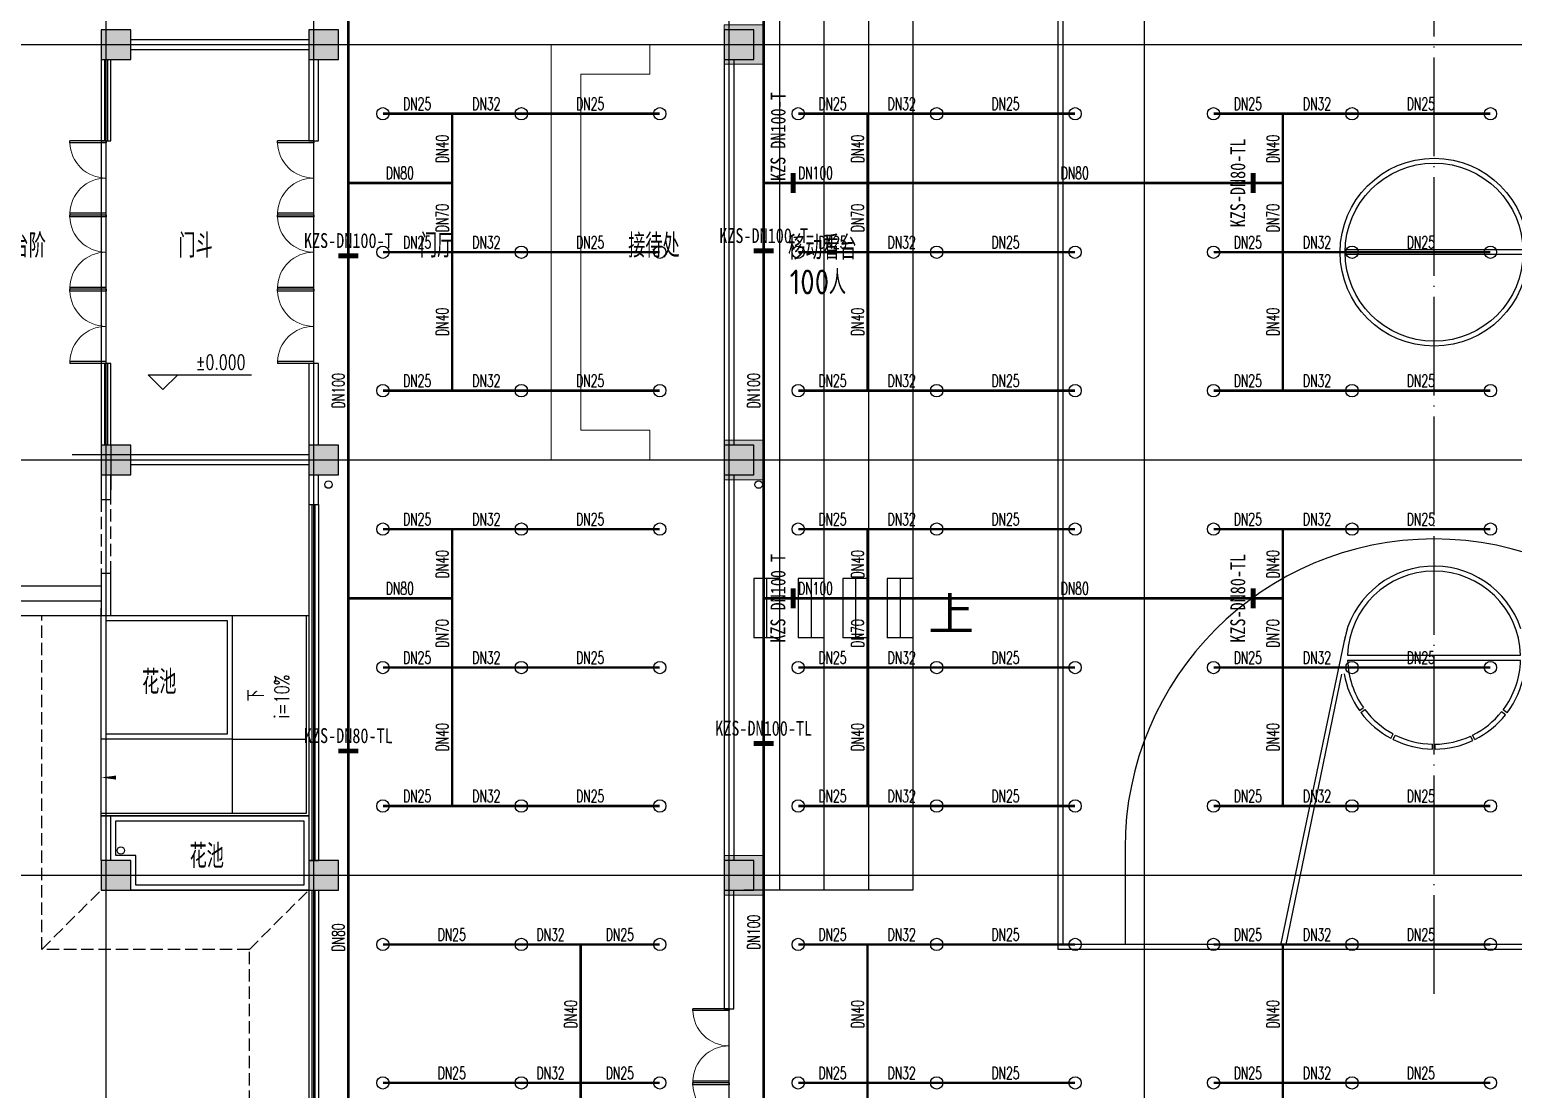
# Model space of a CAD drawing. Extents: x 817814 to 953178, y -139555 to 106956.
# Drawn here: x 860349 to 890356, y -118500 to -97071 of the extents above; entities that cross this region are included whole.
import ezdxf
from ezdxf.enums import TextEntityAlignment as Align

# ---------------------------------------------------------------- set-up
doc = ezdxf.new("R2010")
doc.units = 0
doc.header["$LTSCALE"] = 1000
doc.header["$MEASUREMENT"] = 0
for name, pattern in [('__DASH', [0.35, 0.25, -0.1]), ('DASH', [0.35, 0.25, -0.1]), ('DOTE', [2.42, 2, -0.2, 0.02, -0.2])]:
    doc.linetypes.add(name, pattern=pattern)
doc.layers.add('15101', color=5, linetype='Continuous', lineweight=18)
doc.layers.add('E3-家具', color=8, linetype='Continuous', lineweight=5)
for name, color, linetype in [('A-DOOR-HOLE', 161, 'Continuous'), ('A-Roof-Drng', 8, 'Continuous'), ('A-WALL-CURT', 111, 'Continuous'), ('A2-看线', 8, 'Continuous'), ('COLUMN', 2, 'Continuous'), ('DIM_ELEV', 3, 'Continuous'), ('DIM_SYMB', 3, 'Continuous'), ('DOOR_FIRE', 4, 'Continuous'), ('DOTE', 8, 'Continuous'), ('E2-楼梯、坡道', 5, 'Continuous'), ('HJ(环境-单体)', 135, 'Continuous'), ('P-SPRN-IDEN', 4, 'Continuous'), ('P-SPRN-NAZL', 3, 'Continuous'), ('P-SPRN-PIPE', 6, 'Continuous'), ('PUB_HATCH', 8, 'Continuous'), ('PUB_TEXT', 7, 'Continuous'), ('WALL', 2, 'Continuous'), ('WINDOW', 4, 'Continuous'), ('体育设施', 7, 'Continuous'), ('抗震支吊架', 2, 'Continuous'), ('散水', 151, '__DASH')]:
    doc.layers.add(name, color=color, linetype=linetype)
doc.layers.add('建筑底图', color=6, linetype='Continuous', plot=False)
doc.styles.add('_TCH_DIM', font='SIMPLEX', dxfattribs={"bigfont": 'GBCBIG'})
doc.styles.add('_TWT_PIPEDN', font='simplex.shx', dxfattribs={"width": 0.8, "height": 3.5, "bigfont": 'gbcbig.shx'})
doc.styles.add('kzcad', font='', dxfattribs={"width": 0.8})
doc.styles.get("Standard").update_dxf_attribs({"font": 'GBENOR', "bigfont": 'GBCBIG'})
doc.styles.add('黑体', font='')
doc.styles.get('kzcad').set_extended_font_data('SimSun')
doc.styles.get('黑体').set_extended_font_data('SimHei')

# ---------------------------------------------------------------- blocks, each defined once
blk = doc.blocks.new('zhuzi')
at = {"layer": '15101'}
h = blk.add_hatch(color=256, dxfattribs=at)
h.dxf.hatch_style = 1
h.paths.add_polyline_path([(50957, 5262), (51657, 5262), (51657, 5962), (50957, 5962)])
h.paths.add_polyline_path([(42757, 5162), (43557, 5162), (43557, 5962), (42757, 5962)])
h.paths.add_polyline_path([(34407, 5262), (35107, 5262), (35107, 5962), (34407, 5962)])
h.paths.add_polyline_path([(26007, 5262), (26707, 5262), (26707, 5962), (26007, 5962)])
h.paths.add_polyline_path([(17857, 5162), (18657, 5162), (18657, 5962), (17857, 5962)])
h.paths.add_polyline_path([(59457, 2362), (60057, 2362), (60057, 2962), (59457, 2962)])
h.paths.add_polyline_path([(51057, 2362), (51657, 2362), (51657, 2962), (51057, 2962)])
h.paths.add_polyline_path([(17857, 2362), (18457, 2362), (18457, 2962), (17857, 2962)])
h.paths.add_polyline_path([(9457, 2362), (10057, 2362), (10057, 2962), (9457, 2962)])
h.paths.add_polyline_path([(59457, -2838), (60057, -2838), (60057, -2238), (59457, -2238)])
h.paths.add_polyline_path([(50957, -2888), (51657, -2888), (51657, -2188), (50957, -2188)])
h.paths.add_polyline_path([(42757, -2938), (43557, -2938), (43557, -2138), (42757, -2138)])
h.paths.add_polyline_path([(17857, -2938), (18657, -2938), (18657, -2138), (17857, -2138)])
h.paths.add_polyline_path([(9457, -2838), (10057, -2838), (10057, -2238), (9457, -2238)])
h.paths.add_polyline_path([(59457, -11238), (60057, -11238), (60057, -10638), (59457, -10638)])
h.paths.add_polyline_path([(50957, -11288), (51657, -11288), (51657, -10588), (50957, -10588)])
h.paths.add_polyline_path([(42757, -11338), (43557, -11338), (43557, -10538), (42757, -10538)])
h.paths.add_polyline_path([(17857, -11338), (18657, -11338), (18657, -10538), (17857, -10538)])
h.paths.add_polyline_path([(9457, -11238), (10057, -11238), (10057, -10638), (9457, -10638)])
h.paths.add_polyline_path([(5257, -11238), (5857, -11238), (5857, -10638), (5257, -10638)])
h.paths.add_polyline_path([(59457, -19638), (60057, -19638), (60057, -19038), (59457, -19038)])
h.paths.add_polyline_path([(50957, -19688), (51657, -19688), (51657, -18988), (50957, -18988)])
h.paths.add_polyline_path([(42757, -19738), (43557, -19738), (43557, -18938), (42757, -18938)])
h.paths.add_polyline_path([(17857, -19738), (18657, -19738), (18657, -18938), (17857, -18938)])
h.paths.add_polyline_path([(9457, -19638), (10057, -19638), (10057, -19038), (9457, -19038)])
h.paths.add_polyline_path([(5257, -19638), (5857, -19638), (5857, -19038), (5257, -19038)])
h.paths.add_polyline_path([(59457, -28038), (60057, -28038), (60057, -27438), (59457, -27438)])
h.paths.add_polyline_path([(50957, -28088), (51657, -28088), (51657, -27388), (50957, -27388)])
h.paths.add_polyline_path([(42757, -28138), (43557, -28138), (43557, -27338), (42757, -27338)])
h.paths.add_polyline_path([(17857, -28138), (18657, -28138), (18657, -27338), (17857, -27338)])
h.paths.add_polyline_path([(9457, -28038), (10057, -28038), (10057, -27438), (9457, -27438)])
h.paths.add_polyline_path([(5257, -28038), (5857, -28038), (5857, -27438), (5257, -27438)])
h.paths.add_polyline_path([(59457, -36438), (60057, -36438), (60057, -35838), (59457, -35838)])
h.paths.add_polyline_path([(50957, -36488), (51657, -36488), (51657, -35788), (50957, -35788)])
h.paths.add_polyline_path([(42757, -36538), (43557, -36538), (43557, -35738), (42757, -35738)])
h.paths.add_polyline_path([(17857, -36538), (18657, -36538), (18657, -35738), (17857, -35738)])
h.paths.add_polyline_path([(9457, -36438), (10057, -36438), (10057, -35838), (9457, -35838)])
h.paths.add_polyline_path([(5257, -36438), (5857, -36438), (5857, -35838), (5257, -35838)])
h.paths.add_polyline_path([(59457, -44838), (60057, -44838), (60057, -44238), (59457, -44238)])
h.paths.add_polyline_path([(50957, -44888), (51657, -44888), (51657, -44188), (50957, -44188)])
h.paths.add_polyline_path([(42757, -44938), (43557, -44938), (43557, -44138), (42757, -44138)])
h.paths.add_polyline_path([(17857, -44938), (18657, -44938), (18657, -44138), (17857, -44138)])
h.paths.add_polyline_path([(9457, -44838), (10057, -44838), (10057, -44238), (9457, -44238)])
h.paths.add_polyline_path([(59457, -50038), (60057, -50038), (60057, -49438), (59457, -49438)])
h.paths.add_polyline_path([(51057, -50038), (51657, -50038), (51657, -49438), (51057, -49438)])
h.paths.add_polyline_path([(17857, -50038), (18457, -50038), (18457, -49438), (17857, -49438)])
h.paths.add_polyline_path([(9457, -50038), (10057, -50038), (10057, -49438), (9457, -49438)])
h.paths.add_polyline_path([(50957, -53038), (51657, -53038), (51657, -52338), (50957, -52338)])
h.paths.add_polyline_path([(42757, -53038), (43557, -53038), (43557, -52238), (42757, -52238)])
h.paths.add_polyline_path([(34407, -53038), (35107, -53038), (35107, -52338), (34407, -52338)])
h.paths.add_polyline_path([(26007, -53038), (26707, -53038), (26707, -52338), (26007, -52338)])
h.paths.add_polyline_path([(17857, -53038), (18657, -53038), (18657, -52238), (17857, -52238)])
at = {"layer": '15101', "linetype": 'Continuous'}
for points in [[(5257, -19638), (5857, -19638), (5857, -19038), (5257, -19038)], [(9457, -19638), (10057, -19638), (10057, -19038), (9457, -19038)], [(9457, -19638), (10057, -19638), (10057, -19038), (9457, -19038)], [(17857, -19738), (18657, -19738), (18657, -18938), (17857, -18938)], [(5257, -28038), (5857, -28038), (5857, -27438), (5257, -27438)], [(9457, -28038), (10057, -28038), (10057, -27438), (9457, -27438)], [(9457, -28038), (10057, -28038), (10057, -27438), (9457, -27438)], [(17857, -28138), (18657, -28138), (18657, -27338), (17857, -27338)], [(5257, -36438), (5857, -36438), (5857, -35838), (5257, -35838)], [(9457, -36438), (10057, -36438), (10057, -35838), (9457, -35838)], [(9457, -36438), (10057, -36438), (10057, -35838), (9457, -35838)], [(17857, -36538), (18657, -36538), (18657, -35738), (17857, -35738)]]:
    blk.add_lwpolyline(points, close=True, dxfattribs=at)
blk = doc.blocks.new('A$Cd0cbd1ce')
at = {"layer": '体育设施', "color": 0, "linetype": 'DOTE'}
blk.add_line((7600, 0), (7600, 30000), dxfattribs=at)
at = {"layer": '体育设施', "color": 0}
for p, q in [((100, 29000), (15100, 29000)), ((100, 1000), (100, 29000)), ((1350, 27050), (1350, 29000)), ((5801, 22767), (4502, 28980)), ((5730, 23537), (4600, 29000)), ((9399, 22767), (10698, 28980)), ((9470, 23537), (10600, 29000)), ((13850, 27050), (13850, 29000)), ((15100, 29000), (15100, 1000)), ((7570, 25050), (7570, 24950)), ((7620, 25050), (7620, 24950)), ((6727, 24832), (6774, 24743)), ((6772, 24854), (6815, 24764)), ((8381, 24878), (8334, 24788)), ((8426, 24856), (8380, 24767)), ((6119, 24309), (6199, 24249)), ((9046, 24354), (8966, 24293)), ((9077, 24315), (8997, 24254)), ((9077, 24315), (8997, 24254)), ((6089, 24269), (6169, 24208)), ((5851, 23250), (9349, 23250)), ((5851, 23150), (9349, 23150)), ((9400, 15050), (5802, 15050)), ((9400, 14950), (5802, 14950)), ((5801, 7233), (4502, 1020)), ((9399, 7233), (10698, 1020)), ((5851, 6850), (9349, 6850)), ((5851, 6750), (9349, 6750)), ((5730, 6463), (4600, 1000)), ((9470, 6463), (10600, 1000)), ((6089, 5731), (6169, 5792)), ((6119, 5691), (6199, 5751)), ((9046, 5646), (8966, 5707)), ((9077, 5685), (8997, 5746)), ((6727, 5168), (6774, 5257)), ((6772, 5146), (6815, 5236)), ((8381, 5122), (8334, 5212)), ((8426, 5144), (8380, 5233)), ((7570, 4950), (7570, 5050)), ((7620, 4950), (7620, 5050)), ((1350, 2950), (1350, 1000)), ((13850, 2950), (13850, 1000)), ((15100, 1000), (100, 1000))]:
    blk.add_line(p, q, dxfattribs=at)
blk.add_lwpolyline([(15200, 29100), (15200, 900), (0, 900), (0, 29100)], close=True, dxfattribs=at)
for radius in [1900, 1800]:
    blk.add_circle((7600, 15000), radius, dxfattribs=at)
for centre, radius, start, end in [((7600, 27050), 6250, 180, 0), ((7600, 23200), 1850, 90.9183, 116.5905), ((7600, 23200), 1750, 90.9745, 116.6429), ((7600, 23200), 1850, 65.0429, 89.3697), ((7600, 23200), 1750, 65.1845, 89.3424), ((7600, 23200), 1850, 118.1392, 143.1811), ((7600, 23200), 1750, 118.1519, 143.172), ((7600, 23200), 1750, 38.6618, 63.5374), ((7600, 23200), 1850, 38.5966, 63.4942), ((7600, 23200), 1850, 10.2284, 37.0478), ((7600, 23200), 1850, 144.7298, 169.7716), ((7600, 23200), 1750, 144.8368, 178.4082), ((7600, 23200), 1750, 1.5918, 37.0247), ((7600, 23200), 1750, 181.5918, 358.4082), ((7599, 23198), 1849, 190.0502, 341.6686), ((7600, 2950), 6250, 0, 180), ((7599, 6802), 1849, 18.3314, 169.9498), ((7600, 6800), 1750, 1.5918, 178.4082), ((7600, 6800), 1750, 181.5918, 215.1632), ((7600, 6800), 1750, 322.9753, 358.4082), ((7600, 6800), 1850, 190.2284, 215.2702), ((7600, 6800), 1850, 322.9522, 349.7716), ((7600, 6800), 1750, 216.828, 241.8481), ((7600, 6800), 1750, 296.4626, 321.3382), ((7600, 6800), 1850, 216.8189, 241.8608), ((7600, 6800), 1850, 296.5058, 321.4034), ((7600, 6800), 1850, 243.4095, 269.0817), ((7600, 6800), 1750, 243.3571, 269.0255), ((7600, 6800), 1750, 270.6576, 294.8155), ((7600, 6800), 1850, 270.6303, 294.9571)]:
    blk.add_arc(centre, radius, start, end, dxfattribs=at)
blk = doc.blocks.new('_FZH')
blk.add_lwpolyline([(-0.5, -0.5), (0.5, -0.5), (0.5, 0.5), (-0.5, 0.5)], close=True)
at = {"layer": 'PUB_HATCH'}
blk.add_solid([(-0.5, -0.5), (0.5, -0.5), (-0.5, 0.5), (0.5, 0.5)], dxfattribs=at)
blk = doc.blocks.new('$DorLib2D$00000002')
for p, q in [((-0.5, 0), (-0.5, 0.4875)), ((-0.475, 0.4875), (-0.5, 0.4875)), ((-0.475, 0), (-0.475, 0.4875)), ((0.475, 0), (0.475, 0.4875)), ((0.475, 0.4875), (0.5, 0.4875)), ((0.5, 0), (0.5, 0.4875)), ((-0.5, 0), (-0.475, 0)), ((0.5, 0), (0.475, 0))]:
    blk.add_line(p, q)
at = {"lineweight": 13}
for centre, start, end in [((-0.4875, 0), 0, 88.53072), ((0.4875, 0), 91.46928, 180)]:
    blk.add_arc(centre, 0.4875, start, end, dxfattribs=at)
blk = doc.blocks.new('$TCHSYS$WIN2D')
for p, q in [((-0.5, 0.5), (0.5, 0.5)), ((-0.5, 0.5), (-0.5, -0.5)), ((0.5, 0.5), (0.5, -0.5)), ((0.5, 0.1667), (-0.5, 0.1667)), ((0.5, -0.1667), (-0.5, -0.1667)), ((-0.5, -0.5), (0.5, -0.5))]:
    blk.add_line(p, q)
blk = doc.blocks.new('xdzcdxcvf')
at = {"layer": 'A-DOOR-HOLE', "linetype": 'DASH'}
for p, q in [((517921.4, 79438.1), (517921.4, 77938.1)), ((518121.4, 77938.1), (518121.4, 79438.1))]:
    blk.add_line(p, q, dxfattribs=at)
at = {"layer": 'A-Roof-Drng'}
for centre in [(522521.4, 79737.7), (531221.4, 79737.6), (518321.4, 72337.7)]:
    blk.add_circle(centre, 75, dxfattribs=at)
at = {"layer": 'A-WALL-CURT'}
for p, q in [((517921.4, 88337.7), (517921.4, 86687.7)), ((517988.1, 88337.7), (517988.1, 86687.7)), ((518054.8, 88337.7), (518054.8, 86687.7)), ((518121.4, 86687.7), (518121.4, 88337.7)), ((517921.4, 86687.7), (518121.4, 86687.7)), ((518121.4, 82187.7), (517921.4, 82187.7)), ((517921.4, 82187.7), (517921.4, 80537.7)), ((517988.1, 82187.7), (517988.1, 80537.7)), ((518054.8, 82187.7), (518054.8, 80537.7)), ((518121.4, 80537.7), (518121.4, 82187.7))]:
    blk.add_line(p, q, dxfattribs=at)
at = {"layer": 'A2-看线'}
for p, q in [((531641.4, 97337.7), (531641.4, 71537.7)), ((532541.4, 97337.7), (532541.4, 71537.7)), ((533441.4, 97337.7), (533441.4, 71537.7)), ((534341.4, 97337.7), (534341.4, 71537.7)), ((520571.4, 77087.7), (522121.4, 77087.7)), ((518341.4, 73037.7), (521941.4, 73037.7)), ((518341.4, 71537.7), (521941.4, 71537.7)), ((518341.4, 71537.7), (522121.4, 71537.7))]:
    blk.add_line(p, q, dxfattribs=at)
blk.add_lwpolyline([(530741.4, 97337.7), (534341.4, 97337.7), (534341.4, 71537.7), (530921.4, 71537.7)], dxfattribs=at)
at = {"layer": 'DIM_ELEV'}
for p, q in [((519170.8, 81657.8), (518870.8, 81957.8)), ((518870.8, 81957.8), (520965.2, 81957.8)), ((519170.8, 81657.8), (519470.8, 81957.8))]:
    blk.add_line(p, q, dxfattribs=at)
at = {"layer": 'DIM_SYMB'}
for points in [[(521321.4, 77087.7, 0, 0, 0), (521321.4, 73812.7, 0, 0, 0), (517921.4, 73812.7, 0, 80, 0), (518221.4, 73812.7, 0, 0, 0)], [(534491.4, 77237.7, 0, 0, 0), (532734.7, 77237.7, 240, 0, 0), (531834.7, 77237.7, 0, 0, 0)]]:
    blk.add_lwpolyline(points, format="xyseb", dxfattribs=at)
at = {"layer": 'DOTE'}
for p, q in [((518021.4, 52467.1), (518021.4, 117010.8)), ((522221.4, 52467.1), (522221.4, 117010.8)), ((530621.4, 52467.1), (530621.4, 117010.8)), ((539021.4, 52467.1), (539021.4, 117010.8)), ((512626.4, 88637.7), (579032.5, 88637.7)), ((512626.4, 80237.7), (579032.5, 80237.7)), ((512626.4, 71837.7), (579032.5, 71837.7))]:
    blk.add_line(p, q, dxfattribs=at)
at = {"layer": 'E2-楼梯、坡道'}
for p, q in [((531641.4, 77837.7), (531121.4, 77837.7)), ((531121.4, 77837.7), (531121.4, 76637.7)), ((531381.4, 77837.7), (531381.4, 76637.7)), ((531641.4, 77837.7), (531641.4, 76637.7)), ((532541.4, 77837.7), (532021.4, 77837.7)), ((532021.4, 77837.7), (532021.4, 76637.7)), ((532281.4, 77837.7), (532281.4, 76637.7)), ((532541.4, 77837.7), (532541.4, 76637.7)), ((533441.4, 77837.7), (532921.4, 77837.7)), ((532921.4, 77837.7), (532921.4, 76637.7)), ((533181.4, 77837.7), (533181.4, 76637.7)), ((533441.4, 77837.7), (533441.4, 76637.7)), ((534341.4, 77837.7), (533821.4, 77837.7)), ((533821.4, 77837.7), (533821.4, 76637.7)), ((534081.4, 77837.7), (534081.4, 76637.7)), ((534341.4, 77837.7), (534341.4, 76637.7)), ((531641.4, 76637.7), (531121.4, 76637.7)), ((532541.4, 76637.7), (532021.4, 76637.7)), ((533441.4, 76637.7), (532921.4, 76637.7)), ((534341.4, 76637.7), (533821.4, 76637.7))]:
    blk.add_line(p, q, dxfattribs=at)
for points in [[(517921.4, 91787.7), (514141.4, 91787.7), (514141.4, 77087.7), (517921.4, 77087.7)], [(517921.4, 91487.7), (514441.4, 91487.7), (514441.4, 77387.7), (517921.4, 77387.7)], [(517921.4, 91187.7), (514741.4, 91187.7), (514741.4, 77687.7), (517921.4, 77687.7)], [(520571.4, 77087.7), (520571.4, 74587.7), (517921.4, 74587.7), (517921.4, 77237.7)], [(522071.4, 77087.7), (522071.4, 73087.7), (517921.4, 73087.7)], [(522121.4, 77087.7), (522121.4, 73037.7), (517921.4, 73037.7), (517921.4, 74587.7)], [(520571.4, 74587.7), (522071.4, 74587.7)], [(520571.4, 74587.7), (520571.4, 73087.7)]]:
    blk.add_lwpolyline(points, dxfattribs=at)
at = {"layer": 'E3-家具'}
blk.add_lwpolyline([(529021.4, 88637.7), (527021.4, 88637.7), (527021.4, 80237.7), (529021.4, 80237.7), (529021.4, 80837.7), (527621.4, 80837.7), (527621.4, 88037.7), (529021.4, 88037.7), (529021.4, 88637.7)], dxfattribs=at)
at = {"layer": 'HJ(环境-单体)', "linetype": 'Continuous'}
for points in [[(520571.4, 74587.7), (517921.4, 74587.7), (517921.4, 77087.7), (520571.4, 77087.7)], [(520471.4, 74687.7), (518021.4, 74687.7), (518021.4, 76987.7), (520471.4, 76987.7)]]:
    blk.add_lwpolyline(points, close=True, dxfattribs=at)
at = {"layer": 'HJ(环境-单体)'}
blk.add_lwpolyline([(518121.4, 73037.7), (522121.4, 73037.7), (522121.4, 71537.7), (518521.4, 71537.7), (518521.4, 72137.7), (518121.4, 72137.7), (518121.4, 73037.7)], dxfattribs=at)
blk.add_lwpolyline([(518221.4, 72937.7), (522021.4, 72937.7), (522021.4, 71637.7), (518621.4, 71637.7), (518621.4, 72237.7), (518221.4, 72237.7)], close=True, dxfattribs=at)
at = {"layer": 'WALL'}
for p, q in [((518521.4, 88737.7), (522121.4, 88737.7)), ((518521.4, 88537.7), (522121.4, 88537.7)), ((522121.4, 88337.7), (522121.4, 86687.7)), ((522321.4, 86687.7), (522321.4, 88337.7)), ((530521.4, 88337.7), (530521.4, 80537.7)), ((530721.4, 88337.7), (530721.4, 80537.7)), ((522121.4, 86687.7), (522321.4, 86687.7)), ((522321.4, 82187.7), (522121.4, 82187.7)), ((522121.4, 82187.7), (522121.4, 80537.7)), ((522321.4, 80537.7), (522321.4, 82187.7)), ((522121.4, 80337.7), (518521.4, 80337.7)), ((522121.4, 80137.7), (518521.4, 80137.7)), ((517921.4, 79937.7), (517921.4, 79438.1)), ((518121.4, 79438.1), (518121.4, 79937.7)), ((522121.4, 79937.7), (522121.4, 79337.7)), ((522321.4, 79337.7), (522321.4, 79937.7)), ((530521.4, 79937.7), (530521.4, 72137.7)), ((530721.4, 79937.7), (530721.4, 72137.7)), ((517921.4, 79438.1), (518121.4, 79438.1)), ((522121.4, 79337.7), (522321.4, 79337.7)), ((518121.4, 77938.1), (517921.4, 77938.1)), ((517921.4, 77938.1), (517921.4, 77087.7)), ((518121.4, 77087.7), (518121.4, 77938.1)), ((517921.4, 77087.7), (518121.4, 77087.7)), ((517921.4, 72137.7), (517921.4, 73037.7)), ((517921.4, 73037.7), (518121.4, 73037.7)), ((518121.4, 72137.7), (518121.4, 73037.7)), ((530521.4, 71537.7), (530521.4, 69137.7)), ((530721.4, 69137.7), (530721.4, 71537.7)), ((530521.4, 69137.7), (530721.4, 69137.7))]:
    blk.add_line(p, q, dxfattribs=at)
at = {"layer": 'WINDOW'}
for p, q in [((517921.4, 86687.7), (517921.4, 85187.7)), ((517921.4, 85187.7), (517921.4, 83687.7)), ((517921.4, 83687.7), (517921.4, 82187.7))]:
    blk.add_line(p, q, dxfattribs=at)
at = {"layer": '散水'}
for p, q in [((516721.4, 70337.6), (517921.4, 71537.7)), ((520921.4, 70337.6), (522121.4, 71537.6))]:
    blk.add_line(p, q, dxfattribs=at)
blk.add_lwpolyline([(573921.4, 57937.6), (573921.4, 56737.6), (565521.4, 56737.6), (565521.4, 53737.6), (529321.4, 53737.6), (529321.4, 56737.6), (520921.4, 56737.6), (520921.4, 70337.6), (516721.4, 70337.6), (516721.4, 77087.7)], dxfattribs=at)
blk.add_blockref('zhuzi', (512664.2, 107975.3))
at = {"layer": 'COLUMN', "xscale": 600, "yscale": 600, "zscale": 600}
for p in [(518221.4, 88637.7), (522421.4, 88637.7), (530821.4, 88637.7), (518221.4, 80237.7), (522421.4, 80237.7), (530821.4, 80237.7), (522421.4, 71837.7), (530821.4, 71837.7)]:
    blk.add_blockref('_FZH', p, dxfattribs=at)
at = {"layer": 'COLUMN', "xscale": 600, "yscale": 600, "zscale": 600, "rotation": 270}
blk.add_blockref('_FZH', (518221.4, 71837.7), dxfattribs=at)
at = {"layer": 'DOOR_FIRE', "yscale": 1500, "zscale": 200, "rotation": 90}
for p, xscale in [((530621.4, 68387.7), 1500), ((530621.4, 66887.7), -1500)]:
    blk.add_blockref('$DorLib2D$00000002', p, dxfattribs=dict(at, xscale=xscale))
at = {"layer": 'WINDOW', "rotation": 90}
for name, p, xscale, yscale, zscale in [('$DorLib2D$00000002', (518021.4, 85937.7), 1500, 1500, -1500), ('$DorLib2D$00000002', (522221.4, 85937.7), 1500, 1500, -1500), ('$DorLib2D$00000002', (518021.4, 84437.7), 1500, 1500, -1500), ('$DorLib2D$00000002', (522221.4, 84437.7), 1500, 1500, -1500), ('$DorLib2D$00000002', (518021.4, 82937.7), 1500, 1500, -1500), ('$DorLib2D$00000002', (522221.4, 82937.7), 1500, 1500, -1500), ('$TCHSYS$WIN2D', (522221.4, 75737.7), -7200, 200, 7200), ('$TCHSYS$WIN2D', (522221.4, 67937.7), -7200, 200, 7200)]:
    blk.add_blockref(name, p, dxfattribs=dict(at, xscale=xscale, yscale=yscale, zscale=zscale))
at = {"layer": '体育设施', "color": 8}
blk.add_blockref('A$Cd0cbd1ce', (537281.4, 69437.7), dxfattribs=at)
at = {"layer": 'PUB_TEXT'}
for s, height, p in [('台阶', 482.27, (516110.7, 84328.9)), ('门斗', 482.27, (519486.2, 84328.9)), ('门厅', 482.27, (524369.3, 84328.9)), ('接待处', 482.27, (528581.6, 84328.9)), ('移动看台', 482.27, (531816, 84288.6)), ('100', 500, (531848.8, 83585.2)), ('人', 482.3, (532640.4, 83585.2)), ('花池', 482.27, (518751.3, 75502.6)), ('花池', 482.27, (519711.3, 71983.8))]:
    blk.add_text(s, height=height, dxfattribs=at).set_placement(p)
at = {"layer": 'PUB_TEXT', "style": '_TCH_DIM', "width": 0.705882}
blk.add_text('%%P0.000', height=297.5, dxfattribs=at).set_placement((519835.2, 82062.8))
at = {"layer": 'PUB_TEXT', "style": '黑体'}
blk.add_text('上', height=675.9, dxfattribs=at).set_placement((534655.1, 76787.7))
at = {"layer": 'PUB_TEXT', "style": '_TCH_DIM', "width": 0.705882}
blk.add_text('i=10%', height=297.5, rotation=89.99998, dxfattribs=at).set_placement((521723.9, 75010.2))
at = {"layer": 'PUB_TEXT', "style": '_TCH_DIM'}
blk.add_text('下', height=337.6, rotation=89.99998, dxfattribs=at).set_placement((521220.1, 75355.2))
blk = doc.blocks.new('$TwtSys$00000125')
blk.add_circle((0, 0, 0), 1)

msp = doc.modelspace()

# ---------------------------------------------------------------- linework, layer by layer
for p, q in [((861993.4, -105470.5), (861993.4, -106374.7)), ((862393.4, -105670.5), (861207.5, -105670.5))]:
    msp.add_line(p, q)
at = {"layer": 'P-SPRN-PIPE', "const_width": 50}
for points in [[(866793.4, -100170.5), (866793.4, -91745.2)], [(868893.4, -98770.5), (867493.4, -98770.5)], [(870293.4, -98770.5), (868893.4, -98770.5)], [(868893.4, -98770.5), (868893.4, -100170.5)], [(873093.4, -98770.5), (870293.4, -98770.5)], [(877293.4, -98770.5), (875893.4, -98770.5)], [(878693.4, -98770.5), (877293.4, -98770.5)], [(877293.4, -100170.5), (877293.4, -98770.5)], [(881493.4, -98770.5), (878693.4, -98770.5)], [(885693.4, -98770.5), (884293.4, -98770.5)], [(887093.4, -98770.5), (885693.4, -98770.5)], [(885693.4, -98770.5), (885693.4, -100170.5)], [(889893.4, -98770.5), (887093.4, -98770.5)], [(866793.4, -108570.5), (866793.4, -100170.5)], [(868893.4, -100170.5), (866793.4, -100170.5)], [(868893.4, -100170.5), (868893.4, -101570.5)], [(877293.4, -100170.5), (875193.4, -100170.5)], [(877293.4, -101570.5), (877293.4, -100170.5)], [(885693.4, -100170.5), (877293.4, -100170.5)], [(885693.4, -100170.5), (885693.4, -101570.5)], [(868893.4, -101570.5), (867493.4, -101570.5)], [(870293.4, -101570.5), (868893.4, -101570.5)], [(868893.4, -101570.5), (868893.4, -104370.5)], [(873093.4, -101570.5), (870293.4, -101570.5)], [(877293.4, -101570.5), (875893.4, -101570.5)], [(878693.4, -101570.5), (877293.4, -101570.5)], [(877293.4, -104370.5), (877293.4, -101570.5)], [(881493.4, -101570.5), (878693.4, -101570.5)], [(885693.4, -101570.5), (884293.4, -101570.5)], [(887093.4, -101570.5), (885693.4, -101570.5)], [(885693.4, -101570.5), (885693.4, -104370.5)], [(889893.4, -101570.5), (887093.4, -101570.5)], [(868893.4, -104370.5), (867493.4, -104370.5)], [(870293.4, -104370.5), (868893.4, -104370.5)], [(873093.4, -104370.5), (870293.4, -104370.5)], [(877293.4, -104370.5), (875893.4, -104370.5)], [(878693.4, -104370.5), (877293.4, -104370.5)], [(881493.4, -104370.5), (878693.4, -104370.5)], [(885693.4, -104370.5), (884293.4, -104370.5)], [(887093.4, -104370.5), (885693.4, -104370.5)], [(889893.4, -104370.5), (887093.4, -104370.5)], [(867493.4, -107170.5), (868893.4, -107170.5)], [(868893.4, -107170.5), (870293.4, -107170.5)], [(868893.4, -107170.5), (868893.4, -108570.5)], [(870293.4, -107170.5), (873093.4, -107170.5)], [(877293.4, -107170.5), (875893.4, -107170.5)], [(878693.4, -107170.5), (877293.4, -107170.5)], [(877293.4, -108570.5), (877293.4, -107170.5)], [(881493.4, -107170.5), (878693.4, -107170.5)], [(884293.4, -107170.5), (885693.4, -107170.5)], [(885693.4, -107170.5), (887093.4, -107170.5)], [(885693.4, -107170.5), (885693.4, -108570.5)], [(887093.4, -107170.5), (889893.4, -107170.5)], [(868893.4, -108570.5), (866793.4, -108570.5)], [(866793.4, -122270.5), (866793.4, -108570.5)], [(868893.4, -108570.5), (868893.4, -109970.5)], [(877293.4, -108570.5), (875193.4, -108570.5)], [(877293.4, -109970.5), (877293.4, -108570.5)], [(885693.4, -108570.5), (877293.4, -108570.5)], [(885693.4, -108570.5), (885693.4, -109970.5)], [(867493.4, -109970.5), (868893.4, -109970.5)], [(868893.4, -109970.5), (870293.4, -109970.5)], [(868893.4, -109970.5), (868893.4, -112770.5)], [(870293.4, -109970.5), (873093.4, -109970.5)], [(877293.4, -109970.5), (875893.4, -109970.5)], [(878693.4, -109970.5), (877293.4, -109970.5)], [(877293.4, -112770.5), (877293.4, -109970.5)], [(881493.4, -109970.5), (878693.4, -109970.5)], [(884293.4, -109970.5), (885693.4, -109970.5)], [(885693.4, -109970.5), (887093.4, -109970.5)], [(885693.4, -109970.5), (885693.4, -112770.5)], [(887093.4, -109970.5), (889893.4, -109970.5)], [(867493.4, -112770.5), (868893.4, -112770.5)], [(868893.4, -112770.5), (870293.4, -112770.5)], [(870293.4, -112770.5), (873093.4, -112770.5)], [(877293.4, -112770.5), (875893.4, -112770.5)], [(878693.4, -112770.5), (877293.4, -112770.5)], [(881493.4, -112770.5), (878693.4, -112770.5)], [(884293.4, -112770.5), (885693.4, -112770.5)], [(885693.4, -112770.5), (887093.4, -112770.5)], [(887093.4, -112770.5), (889893.4, -112770.5)], [(870293.4, -115570.5), (867493.4, -115570.5)], [(871493.4, -115570.5), (870293.4, -115570.5)], [(873093.4, -115570.5), (871493.4, -115570.5)], [(871493.4, -118370.5), (871493.4, -115570.5)], [(877293.4, -115570.5), (875893.4, -115570.5)], [(878693.4, -115570.5), (877293.4, -115570.5)], [(877293.4, -118370.5), (877293.4, -115570.5)], [(881493.4, -115570.5), (878693.4, -115570.5)], [(885693.4, -115570.5), (884293.4, -115570.5)], [(887093.4, -115570.5), (885693.4, -115570.5)], [(885693.4, -115570.5), (885693.4, -118370.5)], [(889893.4, -115570.5), (887093.4, -115570.5)], [(870293.4, -118370.5), (867493.4, -118370.5)], [(871493.4, -118370.5), (870293.4, -118370.5)], [(873093.4, -118370.5), (871493.4, -118370.5)], [(871493.4, -121170.5), (871493.4, -118370.5)], [(877293.4, -118370.5), (875893.4, -118370.5)], [(878693.4, -118370.5), (877293.4, -118370.5)], [(877293.4, -121170.5), (877293.4, -118370.5)], [(881493.4, -118370.5), (878693.4, -118370.5)], [(885693.4, -118370.5), (884293.4, -118370.5)], [(887093.4, -118370.5), (885693.4, -118370.5)], [(885693.4, -118370.5), (885693.4, -121170.5)], [(889893.4, -118370.5), (887093.4, -118370.5)]]:
    msp.add_lwpolyline(points, dxfattribs=at)
at = {"layer": 'P-SPRN-PIPE', "color": 2, "const_width": 50}
for points in [[(875193.4, -100170.5), (875193.4, -91770.5)], [(875193.4, -108570.5), (875193.4, -100170.5)], [(875193.4, -122070.5), (875193.4, -108570.5)]]:
    msp.add_lwpolyline(points, dxfattribs=at)
at = {"layer": '抗震支吊架', "color": 4, "const_width": 100}
for points in [[(875793.4, -100370.5), (875793.4, -99970.5)], [(885093.4, -100370.5), (885093.4, -99970.5)], [(866593.4, -101645.5), (866993.4, -101645.5)], [(874993.4, -101545.5), (875393.4, -101545.5)], [(875793.4, -108770.5), (875793.4, -108370.5)], [(885093.4, -108770.5), (885093.4, -108370.5)], [(866593.4, -111658), (866993.4, -111658)], [(874993.4, -111508), (875393.4, -111508)]]:
    msp.add_lwpolyline(points, dxfattribs=at)

# ---------------------------------------------------------------- block references
at = {"layer": 'P-SPRN-NAZL', "xscale": 125, "yscale": 125, "zscale": 125}
for p in [(867493.4, -98770.5), (870293.4, -98770.5), (873093.4, -98770.5), (875893.4, -98770.5), (878693.4, -98770.5), (881493.4, -98770.5), (884293.4, -98770.5), (887093.4, -98770.5), (889893.4, -98770.5), (867493.4, -101570.5), (870293.4, -101570.5), (873093.4, -101570.5), (875893.4, -101570.5), (878693.4, -101570.5), (881493.4, -101570.5), (884293.4, -101570.5), (887093.4, -101570.5), (889893.4, -101570.5), (867493.4, -104370.5), (870293.4, -104370.5), (873093.4, -104370.5), (875893.4, -104370.5), (878693.4, -104370.5), (881493.4, -104370.5), (884293.4, -104370.5), (887093.4, -104370.5), (889893.4, -104370.5), (867493.4, -107170.5), (870293.4, -107170.5), (873093.4, -107170.5), (875893.4, -107170.5), (878693.4, -107170.5), (881493.4, -107170.5), (884293.4, -107170.5), (887093.4, -107170.5), (889893.4, -107170.5), (867493.4, -109970.5), (870293.4, -109970.5), (873093.4, -109970.5), (875893.4, -109970.5), (878693.4, -109970.5), (881493.4, -109970.5), (884293.4, -109970.5), (887093.4, -109970.5), (889893.4, -109970.5), (867493.4, -112770.5), (870293.4, -112770.5), (873093.4, -112770.5), (875893.4, -112770.5), (878693.4, -112770.5), (881493.4, -112770.5), (884293.4, -112770.5), (887093.4, -112770.5), (889893.4, -112770.5), (867493.4, -115570.5), (870293.4, -115570.5), (873093.4, -115570.5), (875893.4, -115570.5), (878693.4, -115570.5), (881493.4, -115570.5), (884293.4, -115570.5), (887093.4, -115570.5), (889893.4, -115570.5), (867493.4, -118370.5), (870293.4, -118370.5), (873093.4, -118370.5), (875893.4, -118370.5), (878693.4, -118370.5), (881493.4, -118370.5), (884293.4, -118370.5), (887093.4, -118370.5), (889893.4, -118370.5)]:
    msp.add_blockref('$TwtSys$00000125', p, dxfattribs=at)
at = {"layer": '建筑底图'}
msp.add_blockref('xdzcdxcvf', (343872, -186008.2), dxfattribs=at)

# ---------------------------------------------------------------- texts
at = {"layer": 'P-SPRN-IDEN', "color": 251, "style": '_TWT_PIPEDN', "width": 0.64}
for s, rotation, p in [('DN25', 0.00001, (867900.1, -98695.5)), ('DN32', 0.00001, (869300.1, -98695.5)), ('DN25', 0.00001, (871400.1, -98695.5)), ('DN25', 0.00001, (876300.1, -98695.5)), ('DN32', 0.00001, (877700.1, -98695.5)), ('DN25', 0.00001, (879800.1, -98695.5)), ('DN25', 0.00001, (884700.1, -98695.5)), ('DN32', 0.00001, (886100.1, -98695.5)), ('DN25', 0.00001, (888200.1, -98695.5)), ('DN40', 90, (868818.4, -99763.9)), ('DN40', 90, (877218.4, -99763.9)), ('DN40', 90, (885618.4, -99763.9)), ('DN25', 0.00001, (867900.1, -101495.5)), ('DN32', 0.00001, (869300.1, -101495.5)), ('DN25', 0.00001, (871400.1, -101495.5)), ('DN25', 0.00001, (876300.1, -101495.5)), ('DN32', 0.00001, (877700.1, -101495.5)), ('DN25', 0.00001, (879800.1, -101495.5)), ('DN25', 0.00001, (884700.1, -101495.5)), ('DN32', 0.00001, (886100.1, -101495.5)), ('DN25', 0.00001, (888200.1, -101495.5)), ('DN40', 90, (868818.4, -103263.9)), ('DN40', 90, (877218.4, -103263.9)), ('DN40', 90, (885618.4, -103263.9)), ('DN25', 0.00001, (867900.1, -104295.5)), ('DN32', 0.00001, (869300.1, -104295.5)), ('DN25', 0.00001, (871400.1, -104295.5)), ('DN25', 0.00001, (876300.1, -104295.5)), ('DN32', 0.00001, (877700.1, -104295.5)), ('DN25', 0.00001, (879800.1, -104295.5)), ('DN25', 0.00001, (884700.1, -104295.5)), ('DN32', 0.00001, (886100.1, -104295.5)), ('DN25', 0.00001, (888200.1, -104295.5)), ('DN25', 0.00001, (876300.1, -107095.5)), ('DN32', 0.00001, (877700.1, -107095.5)), ('DN25', 0.00001, (879800.1, -107095.5)), ('DN40', 90, (868818.4, -108163.9)), ('DN40', 90, (877218.4, -108163.9)), ('DN40', 90, (885618.4, -108163.9)), ('DN25', 0.00001, (876300.1, -109895.5)), ('DN32', 0.00001, (877700.1, -109895.5)), ('DN25', 0.00001, (879800.1, -109895.5)), ('DN40', 90, (868818.4, -111663.9)), ('DN40', 90, (877218.4, -111663.9)), ('DN40', 90, (885618.4, -111663.9)), ('DN25', 0.00001, (876300.1, -112695.5)), ('DN32', 0.00001, (877700.1, -112695.5)), ('DN25', 0.00001, (879800.1, -112695.5)), ('DN25', 0.00001, (868600.1, -115495.5)), ('DN32', 0.00001, (870600.1, -115495.5)), ('DN25', 0.00001, (872000.1, -115495.5)), ('DN25', 0.00001, (876300.1, -115495.5)), ('DN32', 0.00001, (877700.1, -115495.5)), ('DN25', 0.00001, (879800.1, -115495.5)), ('DN25', 0.00001, (884700.1, -115495.5)), ('DN32', 0.00001, (886100.1, -115495.5)), ('DN25', 0.00001, (888200.1, -115495.5)), ('DN40', 90, (871418.4, -117263.9)), ('DN40', 90, (877218.4, -117263.9)), ('DN40', 90, (885618.4, -117263.9)), ('DN25', 0.00001, (868600.1, -118295.5)), ('DN32', 0.00001, (870600.1, -118295.5)), ('DN25', 0.00001, (872000.1, -118295.5)), ('DN25', 0.00001, (876300.1, -118295.5)), ('DN32', 0.00001, (877700.1, -118295.5)), ('DN25', 0.00001, (879800.1, -118295.5)), ('DN25', 0.00001, (884700.1, -118295.5)), ('DN32', 0.00001, (886100.1, -118295.5)), ('DN25', 0.00001, (888200.1, -118295.5))]:
    msp.add_text(s, height=250, rotation=rotation, dxfattribs=at).set_placement(p)
at = {"layer": 'P-SPRN-IDEN', "style": '_TWT_PIPEDN', "width": 0.64}
for s, p in [('DN80', (867550.1, -100095.5)), ('DN100', (875889.1, -100095.5)), ('DN80', (881200.1, -100095.5)), ('DN80', (867550.1, -108495.5)), ('DN100', (875889.1, -108495.5)), ('DN80', (881200.1, -108495.5))]:
    msp.add_text(s, height=250, dxfattribs=at).set_placement(p)
for s, p in [('DN70', (868818.4, -101163.9)), ('DN70', (877218.4, -101163.9)), ('DN70', (885618.4, -101163.9)), ('DN100', (866718.4, -104724.8)), ('DN100', (875118.4, -104724.8)), ('DN70', (868818.4, -109563.9)), ('DN70', (877218.4, -109563.9)), ('DN70', (885618.4, -109563.9)), ('DN80', (866718.4, -115713.9)), ('DN100', (875118.4, -115674.8))]:
    msp.add_text(s, height=250, rotation=90, dxfattribs=at).set_placement(p)
at = {"layer": 'P-SPRN-IDEN', "color": 251, "style": '_TWT_PIPEDN', "width": 0.64}
for s, p in [('DN25', (867900.1, -107095.5)), ('DN32', (869300.1, -107095.5)), ('DN25', (871400.1, -107095.5)), ('DN25', (884700.1, -107095.5)), ('DN32', (886100.1, -107095.5)), ('DN25', (888200.1, -107095.5)), ('DN25', (867900.1, -109895.5)), ('DN32', (869300.1, -109895.5)), ('DN25', (871400.1, -109895.5)), ('DN25', (884700.1, -109895.5)), ('DN32', (886100.1, -109895.5)), ('DN25', (888200.1, -109895.5)), ('DN25', (867900.1, -112695.5)), ('DN32', (869300.1, -112695.5)), ('DN25', (871400.1, -112695.5)), ('DN25', (884700.1, -112695.5)), ('DN32', (886100.1, -112695.5)), ('DN25', (888200.1, -112695.5))]:
    msp.add_text(s, height=250, dxfattribs=at).set_placement(p)
at = {"layer": '抗震支吊架', "color": 4, "style": 'kzcad', "width": 0.8}
for s, rotation, p in [('KZS-DN100-T', 89.88539, (875635.3, -99232.7)), ('KZS-DN80-TL', 89.88539, (884933.4, -100170.5)), ('KZS-DN100-T', 359.88539, (875193.4, -101385.5)), ('KZS-DN100-T', 359.88539, (866793.4, -101485.5)), ('KZS-DN100-T', 89.88539, (875633.4, -108570.5)), ('KZS-DN80-TL', 89.88539, (884933.4, -108570.5)), ('KZS-DN80-TL', 359.88539, (866793.4, -111498)), ('KZS-DN100-TL', 359.88539, (875193.4, -111348))]:
    msp.add_text(s, height=300, rotation=rotation, dxfattribs=at).set_placement(p, align=Align.CENTER)

doc.saveas('drawing.dxf')
